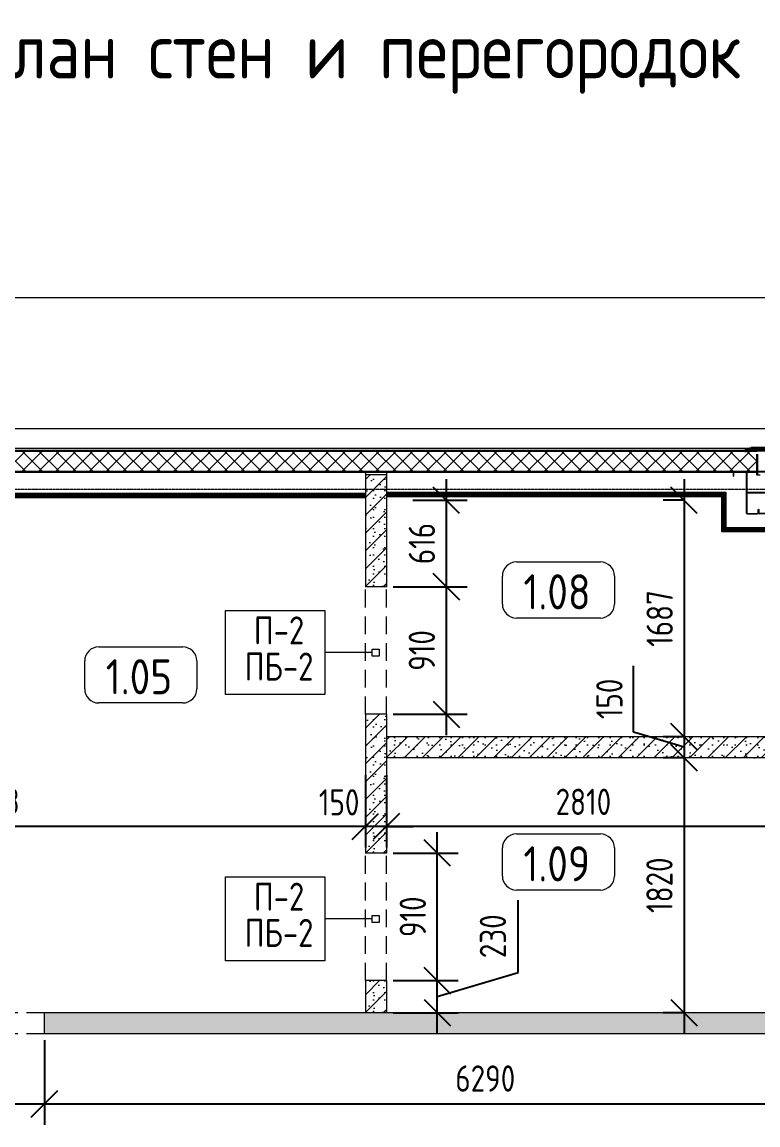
# Model space of a CAD drawing. Header units: millimetres. Extents: x -3689 to 3021565, y -698052 to -604547.
# Drawn here: x 2697842 to 2703092, y -640021 to -632151 of the extents above; entities that cross this region are included whole.
import ezdxf

# ---------------------------------------------------------------- set-up
doc = ezdxf.new("R2010")
doc.units = ezdxf.units.MM
doc.header["$PDMODE"] = 35
for name, pattern in [('_ШПТ__20_т__2_5__Линия сетки', [25, 20, -2.5, 0, -2.5]), ('CENTER', [50.8, 31.75, -6.35, 6.35, -6.35]), ('невидимаяX2', [19.05, 12.7, -6.35])]:
    doc.linetypes.add(name, pattern=pattern)
doc.layers.get('0').update_dxf_attribs({"lineweight": 0})
doc.layers.get('Defpoints').update_dxf_attribs({"color": 4})
for name, color, linetype in [('_1-1_ Внутренние стены', 7, 'Continuous'), ('_4-3_ маркировка на кладочных планах АР', 7, 'Continuous'), ('Новы ГКЛ', 211, 'Continuous')]:
    doc.layers.add(name, color=color, linetype=linetype)
doc.layers.add('Вспомогательные', color=6, linetype='Continuous', plot=False)
for name, color, linetype, lineweight in [('Марки помещений', 7, 'Continuous', 20), ('Обобщенные модели', 7, 'Continuous', 18), ('ОСИ', 251, 'CENTER', 18), ('Перекрытия', 7, 'Continuous', 18), ('Размерные', 45, 'Continuous', 15), ('Размеры', 82, 'Continuous', 9), ('Стены', 7, 'Continuous', 18), ('Стены разрез', 7, 'Continuous', 30), ('Стены штриховка', 7, 'Continuous', 30), ('Типовые аннотации', 7, 'Continuous', 18)]:
    doc.layers.add(name, color=color, linetype=linetype, lineweight=lineweight)
doc.styles.add('GOST Common_1', font='GOST_Common.ttf', dxfattribs={"width": 0.9, "height": 210})
doc.styles.add('ГОСТ 2.304', font='CS_Gost2304.shx')
doc.styles.add('стиль1', font='isocpeur.ttf')
doc.dimstyles.new('СПДС', dxfattribs={"dimscale": 100, "dimtxt": 2.5, "dimasz": 2.5, "dimexe": 2, "dimexo": 0.625, "dimgap": 1, "dimtad": 1, "dimdec": 0, "dimtxsty": 'ГОСТ 2.304', "dimblk": 'OBLIQUE', "dimblk1": 'OBLIQUE', "dimblk2": 'OBLIQUE', "dimcen": 2.5, "dimdle": 2, "dimadec": 0, "dimazin": 2, "dimtfac": 0.75, "dimtdec": 4, "dimtmove": 1, "dimatfit": 3, "dimfxl": 1, "dimtfill": 1, "dimtolj": 1, "dimarcsym": 1})

# ---------------------------------------------------------------- blocks, each defined once
blk = doc.blocks.new('190_ФЭ_Цоколь_Типовой - ФЭ-Ц1_140х80-1287199-_О__L1_0_000_')
at = {"layer": 'Обобщенные модели'}
for p, q in [((11705, 12433.1), (33695, 12433.1)), ((21055, 12294.9), (26945, 12294.9)), ((21069.2, 12280.6), (26930.8, 12280.6)), ((21097.7, 12277.7), (26902.3, 12277.7)), ((26929.1, 12277.7), (27070.9, 12277.7)), ((26932, 12280.6), (27068, 12280.6)), ((21097.9, 12275.1), (26902.1, 12275.1)), ((26912, 12275.1), (27088, 12275.1))]:
    blk.add_line(p, q, dxfattribs=at)
blk = doc.blocks.new('190_ФЭ_Стена_Стык вертикальный - ФЭ-C1_110-V10-_О__L1_0_000_')
at = {"layer": 'Обобщенные модели', "lineweight": 9}
h = blk.add_hatch(dxfattribs=at)
h.set_pattern_fill('FP_7', color=256, style=0, pattern_type=2)
h.set_pattern_definition([(45, (0, 0), (-106.066, 106.066), [])])
h.paths.add_polyline_path([(26912, 12275), (26912, 12276), (26902, 12275)], flags=0)
h.paths.add_polyline_path([(27098, 12275), (27097, 12276), (27088, 12275)], flags=0)
h.paths.add_polyline_path([(27097, 12277), (27098, 12278), (27072, 12278), (27055, 12295), (26945, 12295), (26928, 12278), (26928.4, 12277), (26945.4, 12294), (27054.6, 12294), (27071.6, 12277)], flags=0)
at = {"layer": 'Обобщенные модели', "lineweight": 40}
for p, q in [((26928, 12278), (26902, 12278)), ((26902, 12278), (26902, 12275)), ((26945, 12295), (26928, 12278)), ((26928.4, 12277), (26945.4, 12294)), ((27055, 12295), (26945, 12295)), ((26945.4, 12294), (27054.6, 12294)), ((27054.6, 12294), (27071.6, 12277)), ((27072, 12278), (27055, 12295)), ((27098, 12278), (27072, 12278)), ((27098, 12275), (27098, 12278)), ((26902, 12275), (26912, 12275)), ((26903, 12276), (26903, 12277)), ((26903, 12277), (26928.4, 12277)), ((26912, 12276), (26903, 12276)), ((26912, 12275), (26912, 12276)), ((27071.6, 12277), (27097, 12277)), ((27097, 12276), (27088, 12276)), ((27088, 12276), (27088, 12275)), ((27088, 12275), (27098, 12275)), ((27097, 12277), (27097, 12276))]:
    blk.add_line(p, q, dxfattribs=at)
blk = doc.blocks.new('050_Марка_Помещение_ОдноЗначение - Номер в прямоугольнике-676399-_О__L1_0_000_')
at = {"layer": 'Типовые аннотации', "lineweight": 9}
for p, q in [((-3, 2), (3, 2)), ((-4, -1), (-4, 1)), ((4, 1), (4, -1)), ((3, -2), (-3, -2))]:
    blk.add_line(p, q, dxfattribs=at)
for centre, start, end in [((-3, 1), 90, 180), ((3, 1), 360, 90), ((-3, -1), 180, 270), ((3, -1), 270, 0)]:
    blk.add_arc(centre, 1, start, end, dxfattribs=at)
blk = doc.blocks.new('к3')
at = {"color": 0, "linetype": 'ByBlock', "lineweight": -2, "ltscale": 200}
for p, q in [((4147417.8, 542805.7), (4147417.8, 542828.2)), ((4147420.8, 542805.7), (4147420.8, 542828.2)), ((4147425.8, 542836.2), (4147504.8, 542836.2)), ((4147425.8, 542833.2), (4147504.8, 542833.2)), ((4147509.8, 542828.2), (4147509.8, 542544.2)), ((4147512.8, 542828.2), (4147512.8, 542544.2)), ((4147682.8, 542828.2), (4147682.8, 542544.2)), ((4147685.8, 542828.2), (4147685.8, 542544.2)), ((4147769.8, 542836.2), (4147690.8, 542836.2)), ((4147769.8, 542833.2), (4147690.8, 542833.2)), ((4147774.8, 542805.7), (4147774.8, 542828.2)), ((4147777.8, 542805.7), (4147777.8, 542828.2)), ((4147417.8, 542805.7), (4147420.8, 542805.7)), ((4147777.8, 542805.7), (4147774.8, 542805.7)), ((4147517.8, 542539.2), (4147588.8, 542539.2)), ((4147517.8, 542536.2), (4147588.8, 542536.2)), ((4147593.8, 542544.2), (4147593.8, 542566.7)), ((4147593.8, 542566.7), (4147596.8, 542566.7)), ((4147596.8, 542544.2), (4147596.8, 542566.7)), ((4147598.8, 542544.2), (4147598.8, 542566.7)), ((4147601.8, 542566.7), (4147598.8, 542566.7)), ((4147601.8, 542544.2), (4147601.8, 542566.7)), ((4147677.8, 542539.2), (4147606.8, 542539.2)), ((4147677.8, 542536.2), (4147606.8, 542536.2))]:
    blk.add_line(p, q, dxfattribs=at)
for centre, radius, start, end in [((4147425.8, 542828.2), 8, 90, 180), ((4147425.8, 542828.2), 5, 90, 180), ((4147504.8, 542828.2), 8, 0, 90), ((4147504.8, 542828.2), 5, 0, 90), ((4147690.8, 542828.2), 8, 90, 180), ((4147690.8, 542828.2), 5, 90, 180), ((4147769.8, 542828.2), 8, 0, 90), ((4147769.8, 542828.2), 5, 0, 90), ((4147517.8, 542544.2), 8, 180, 270), ((4147517.8, 542544.2), 5, 180, 270), ((4147588.8, 542544.2), 8, 270, 0), ((4147588.8, 542544.2), 5, 270, 0), ((4147606.8, 542544.2), 8, 180, 270), ((4147606.8, 542544.2), 5, 180, 270), ((4147677.8, 542544.2), 5, 270, 0), ((4147677.8, 542544.2), 8, 270, 0)]:
    blk.add_arc(centre, radius, start, end, dxfattribs=at)
at = {"layer": 'Вспомогательные', "color": 0, "ltscale": 10}
for p, q in [((4147690.3, 542836.2), (4147505.3, 542836.2)), ((4147682.8, 542686.2), (4147512.8, 542686.2))]:
    blk.add_line(p, q, dxfattribs=at)
blk = doc.blocks.new('_Oblique')
at = {"color": 0, "linetype": 'ByBlock', "lineweight": -2}
blk.add_line((-0.5, -0.5), (0.5, 0.5), dxfattribs=at)
blk = doc.blocks.new('*D386')
at = {"layer": 'Defpoints', "color": 0, "ltscale": 75, "transparency": 16777216}
for p in [(2702616.7, -635563.9), (2702565.2, -637250.8), (2702618, -637250.8)]:
    blk.add_point(p, dxfattribs=at)
at = {"layer": 'Размеры', "color": 0, "lineweight": -2, "ltscale": 75, "transparency": 16777216}
for p, q in [((2702565.2, -635413.9), (2702565.2, -637400.8)), ((2702569.9, -635563.9), (2702415.2, -635563.9)), ((2702571.1, -637250.8), (2702415.2, -637250.8))]:
    blk.add_line(p, q, dxfattribs=at)
at = {"layer": 'Размеры', "color": 0, "lineweight": -2, "ltscale": 75, "transparency": 16777216, "xscale": 187.5, "yscale": 187.5, "zscale": 187.5}
for p, rotation in [((2702565.2, -635563.9), 90), ((2702565.2, -637250.8), 270)]:
    blk.add_blockref('_Oblique', p, dxfattribs=dict(at, rotation=rotation))
at = {"layer": 'Размеры', "color": 0, "ltscale": 75, "transparency": 16777216, "insert": (2702391, -636407.4), "char_height": 187.5, "attachment_point": 5, "rotation": 90, "style": 'ГОСТ 2.304', "bg_fill": 3, "box_fill_scale": 1.1, "bg_fill_color": 256, "bg_fill_true_color": 13158600, "bg_fill_transparency": 0}
blk.add_mtext('\\A1;1687', dxfattribs=at)
blk = doc.blocks.new('*D387')
at = {"layer": 'Defpoints', "color": 0, "ltscale": 75, "transparency": 16777216}
for p in [(2702618, -637250.8), (2702565.2, -637400.8), (2702618, -637400.8)]:
    blk.add_point(p, dxfattribs=at)
at = {"layer": 'Размеры', "color": 0, "lineweight": -2, "ltscale": 75, "transparency": 16777216}
for p, q in [((2702205.1, -637217.7), (2702205.1, -636744.3)), ((2702565.2, -637100.8), (2702565.2, -637550.8)), ((2702565.2, -637325.8), (2702205.1, -637217.7)), ((2702571.1, -637250.8), (2702415.2, -637250.8)), ((2702571.1, -637400.8), (2702415.2, -637400.8))]:
    blk.add_line(p, q, dxfattribs=at)
at = {"layer": 'Размеры', "color": 0, "lineweight": -2, "ltscale": 75, "transparency": 16777216, "xscale": 187.5, "yscale": 187.5, "zscale": 187.5}
for p, rotation in [((2702565.2, -637250.8), 90), ((2702565.2, -637400.8), 270)]:
    blk.add_blockref('_Oblique', p, dxfattribs=dict(at, rotation=rotation))
at = {"layer": 'Размеры', "color": 0, "ltscale": 75, "transparency": 16777216, "insert": (2702032.5, -636981), "char_height": 187.5, "attachment_point": 5, "rotation": 90, "style": 'ГОСТ 2.304', "bg_fill": 3, "box_fill_scale": 1.1, "bg_fill_color": 256, "bg_fill_true_color": 13158600, "bg_fill_transparency": 0}
blk.add_mtext('\\A1;150', dxfattribs=at)
blk = doc.blocks.new('*D388')
at = {"layer": 'Defpoints', "color": 0, "ltscale": 75, "transparency": 16777216}
for p in [(2702618, -637400.8), (2702565.2, -639220.6), (2702619.2, -639220.6)]:
    blk.add_point(p, dxfattribs=at)
at = {"layer": 'Размеры', "color": 0, "lineweight": -2, "ltscale": 75, "transparency": 16777216}
for p, q in [((2702565.2, -637250.8), (2702565.2, -639370.6)), ((2702571.1, -637400.8), (2702415.2, -637400.8)), ((2702572.4, -639220.6), (2702415.2, -639220.6))]:
    blk.add_line(p, q, dxfattribs=at)
at = {"layer": 'Размеры', "color": 0, "lineweight": -2, "ltscale": 75, "transparency": 16777216, "xscale": 187.5, "yscale": 187.5, "zscale": 187.5}
for p, rotation in [((2702565.2, -637400.8), 90), ((2702565.2, -639220.6), 270)]:
    blk.add_blockref('_Oblique', p, dxfattribs=dict(at, rotation=rotation))
at = {"layer": 'Размеры', "color": 0, "ltscale": 75, "transparency": 16777216, "insert": (2702389.2, -638310.7), "char_height": 187.5, "attachment_point": 5, "rotation": 90, "style": 'ГОСТ 2.304', "bg_fill": 3, "box_fill_scale": 1.1, "bg_fill_color": 256, "bg_fill_true_color": 13158600, "bg_fill_transparency": 0}
blk.add_mtext('\\A1;1820', dxfattribs=at)
blk = doc.blocks.new('*D389')
at = {"layer": 'Defpoints', "color": 0, "ltscale": 75, "transparency": 16777216}
for p in [(2700583.9, -635563.9), (2700441.8, -636180.4), (2700868.5, -636180.4)]:
    blk.add_point(p, dxfattribs=at)
at = {"layer": 'Размеры', "color": 0, "lineweight": -2, "ltscale": 75, "transparency": 16777216}
for p, q in [((2700868.5, -635413.9), (2700868.5, -636330.4)), ((2700630.8, -635563.9), (2701018.5, -635563.9)), ((2700488.6, -636180.4), (2701018.5, -636180.4))]:
    blk.add_line(p, q, dxfattribs=at)
at = {"layer": 'Размеры', "color": 0, "lineweight": -2, "ltscale": 75, "transparency": 16777216, "xscale": 187.5, "yscale": 187.5, "zscale": 187.5}
for p, rotation in [((2700868.5, -635563.9), 90), ((2700868.5, -636180.4), 270)]:
    blk.add_blockref('_Oblique', p, dxfattribs=dict(at, rotation=rotation))
at = {"layer": 'Размеры', "color": 0, "ltscale": 75, "transparency": 16777216, "insert": (2700694.3, -635872.2), "char_height": 187.5, "attachment_point": 5, "rotation": 90, "style": 'ГОСТ 2.304', "bg_fill": 3, "box_fill_scale": 1.1, "bg_fill_color": 256, "bg_fill_true_color": 13158600, "bg_fill_transparency": 0}
blk.add_mtext('\\A1;616', dxfattribs=at)
blk = doc.blocks.new('*D390')
at = {"layer": 'Defpoints', "color": 0, "ltscale": 75, "transparency": 16777216}
for p in [(2700441.8, -636180.4), (2700441.8, -637090.4), (2700868.5, -637090.4)]:
    blk.add_point(p, dxfattribs=at)
at = {"layer": 'Размеры', "color": 0, "lineweight": -2, "ltscale": 75, "transparency": 16777216}
for p, q in [((2700868.5, -636030.4), (2700868.5, -637240.4)), ((2700488.6, -636180.4), (2701018.5, -636180.4)), ((2700488.6, -637090.4), (2701018.5, -637090.4))]:
    blk.add_line(p, q, dxfattribs=at)
at = {"layer": 'Размеры', "color": 0, "lineweight": -2, "ltscale": 75, "transparency": 16777216, "xscale": 187.5, "yscale": 187.5, "zscale": 187.5}
for p, rotation in [((2700868.5, -636180.4), 90), ((2700868.5, -637090.4), 270)]:
    blk.add_blockref('_Oblique', p, dxfattribs=dict(at, rotation=rotation))
at = {"layer": 'Размеры', "color": 0, "ltscale": 75, "transparency": 16777216, "insert": (2700694.3, -636635.4), "char_height": 187.5, "attachment_point": 5, "rotation": 90, "style": 'ГОСТ 2.304', "bg_fill": 3, "box_fill_scale": 1.1, "bg_fill_color": 256, "bg_fill_true_color": 13158600, "bg_fill_transparency": 0}
blk.add_mtext('\\A1;910', dxfattribs=at)
blk = doc.blocks.new('*D391')
at = {"layer": 'Defpoints', "color": 0, "ltscale": 75, "transparency": 16777216}
for p in [(2700441.8, -638990.8), (2700803.9, -638990.8), (2700441.8, -639220.6)]:
    blk.add_point(p, dxfattribs=at)
at = {"layer": 'Размеры', "color": 0, "lineweight": -2, "ltscale": 75, "transparency": 16777216}
for p, q in [((2701381.1, -638932.5), (2701381.1, -638416.9)), ((2700803.9, -639370.6), (2700803.9, -638840.8)), ((2700803.9, -639105.7), (2701381.1, -638932.5)), ((2700488.6, -638990.8), (2700953.9, -638990.8)), ((2700488.6, -639220.6), (2700953.9, -639220.6))]:
    blk.add_line(p, q, dxfattribs=at)
at = {"layer": 'Размеры', "color": 0, "lineweight": -2, "ltscale": 75, "transparency": 16777216, "xscale": 187.5, "yscale": 187.5, "zscale": 187.5}
for p, rotation in [((2700803.9, -638990.8), 90), ((2700803.9, -639220.6), 270)]:
    blk.add_blockref('_Oblique', p, dxfattribs=dict(at, rotation=rotation))
at = {"layer": 'Размеры', "color": 0, "ltscale": 75, "transparency": 16777216, "insert": (2701201.2, -638674.7), "char_height": 187.5, "attachment_point": 5, "rotation": 90, "style": 'ГОСТ 2.304', "bg_fill": 3, "box_fill_scale": 1.1, "bg_fill_color": 256, "bg_fill_true_color": 13158600, "bg_fill_transparency": 0}
blk.add_mtext('\\A1;230', dxfattribs=at)
blk = doc.blocks.new('*D392')
at = {"layer": 'Defpoints', "color": 0, "ltscale": 75, "transparency": 16777216}
for p in [(2700441.8, -638080.8), (2700803.9, -638080.8), (2700441.8, -638990.8)]:
    blk.add_point(p, dxfattribs=at)
at = {"layer": 'Размеры', "color": 0, "lineweight": -2, "ltscale": 75, "transparency": 16777216}
for p, q in [((2700803.9, -639140.8), (2700803.9, -637930.8)), ((2700488.6, -638080.8), (2700953.9, -638080.8)), ((2700488.6, -638990.8), (2700953.9, -638990.8))]:
    blk.add_line(p, q, dxfattribs=at)
at = {"layer": 'Размеры', "color": 0, "lineweight": -2, "ltscale": 75, "transparency": 16777216, "xscale": 187.5, "yscale": 187.5, "zscale": 187.5}
for p, rotation in [((2700803.9, -638080.8), 90), ((2700803.9, -638990.8), 270)]:
    blk.add_blockref('_Oblique', p, dxfattribs=dict(at, rotation=rotation))
at = {"layer": 'Размеры', "color": 0, "ltscale": 75, "transparency": 16777216, "insert": (2700629.7, -638535.8), "char_height": 187.5, "attachment_point": 5, "rotation": 90, "style": 'ГОСТ 2.304', "bg_fill": 3, "box_fill_scale": 1.1, "bg_fill_color": 256, "bg_fill_true_color": 13158600, "bg_fill_transparency": 0}
blk.add_mtext('\\A1;910', dxfattribs=at)
blk = doc.blocks.new('*D405')
at = {"layer": 'Defpoints', "color": 0, "ltscale": 75, "transparency": 16777216}
for p in [(2700441.8, -637477.7), (2703251.8, -637477.7), (2700441.8, -637891.6)]:
    blk.add_point(p, dxfattribs=at)
at = {"layer": 'Размеры', "color": 0, "lineweight": -2, "ltscale": 75, "transparency": 16777216}
for p, q in [((2700441.8, -637524.6), (2700441.8, -638041.6)), ((2703251.8, -637524.6), (2703251.8, -638041.6)), ((2703401.8, -637891.6), (2700291.8, -637891.6))]:
    blk.add_line(p, q, dxfattribs=at)
at = {"layer": 'Размеры', "color": 0, "lineweight": -2, "ltscale": 75, "transparency": 16777216, "xscale": 187.5, "yscale": 187.5, "zscale": 187.5, "rotation": 180}
blk.add_blockref('_Oblique', (2700441.8, -637891.6), dxfattribs=at)
at = {"layer": 'Размеры', "color": 0, "lineweight": -2, "ltscale": 75, "transparency": 16777216, "xscale": 187.5, "yscale": 187.5, "zscale": 187.5}
blk.add_blockref('_Oblique', (2703251.8, -637891.6), dxfattribs=at)
at = {"layer": 'Размеры', "color": 0, "ltscale": 75, "transparency": 16777216, "insert": (2701846.8, -637715.6), "char_height": 187.5, "attachment_point": 5, "style": 'ГОСТ 2.304', "bg_fill": 3, "box_fill_scale": 1.1, "bg_fill_color": 256, "bg_fill_true_color": 13158600, "bg_fill_transparency": 0}
blk.add_mtext('\\A1;2810', dxfattribs=at)
blk = doc.blocks.new('*D406')
at = {"layer": 'Defpoints', "color": 0, "ltscale": 75, "transparency": 16777216}
for p in [(2700291.8, -637477.7), (2700441.8, -637477.7), (2700291.8, -637891.6)]:
    blk.add_point(p, dxfattribs=at)
at = {"layer": 'Размеры', "color": 0, "lineweight": -2, "ltscale": 75, "transparency": 16777216}
for p, q in [((2700291.8, -637524.6), (2700291.8, -638041.6)), ((2700441.8, -637524.6), (2700441.8, -638041.6)), ((2700291.8, -637891.6), (2700104.3, -637891.6)), ((2700441.8, -637891.6), (2700291.8, -637891.6)), ((2700441.8, -637891.6), (2700629.3, -637891.6))]:
    blk.add_line(p, q, dxfattribs=at)
at = {"layer": 'Размеры', "color": 0, "lineweight": -2, "ltscale": 75, "transparency": 16777216, "xscale": 187.5, "yscale": 187.5, "zscale": 187.5, "rotation": 180}
blk.add_blockref('_Oblique', (2700441.8, -637891.6), dxfattribs=at)
at = {"layer": 'Размеры', "color": 0, "ltscale": 75, "transparency": 16777216, "insert": (2700104.3, -637719), "char_height": 187.5, "attachment_point": 5, "style": 'ГОСТ 2.304', "bg_fill": 3, "box_fill_scale": 1.1, "bg_fill_color": 256, "bg_fill_true_color": 13158600, "bg_fill_transparency": 0}
blk.add_mtext('\\A1;150', dxfattribs=at)
at = {"layer": 'Размеры', "color": 0, "lineweight": -2, "ltscale": 75, "transparency": 16777216, "xscale": 187.5, "yscale": 187.5, "zscale": 187.5}
blk.add_blockref('_Oblique', (2700291.8, -637891.6), dxfattribs=at)
blk = doc.blocks.new('*D407')
at = {"layer": 'Defpoints', "color": 0, "ltscale": 75, "transparency": 16777216}
for p in [(2691204.1, -637477.7), (2700291.8, -637477.7), (2691204.1, -637891.6)]:
    blk.add_point(p, dxfattribs=at)
at = {"layer": 'Размеры', "color": 0, "lineweight": -2, "ltscale": 75, "transparency": 16777216}
for p, q in [((2691204.1, -637524.6), (2691204.1, -638041.6)), ((2700291.8, -637524.6), (2700291.8, -638041.6)), ((2700441.8, -637891.6), (2691054.1, -637891.6))]:
    blk.add_line(p, q, dxfattribs=at)
at = {"layer": 'Размеры', "color": 0, "lineweight": -2, "ltscale": 75, "transparency": 16777216, "xscale": 187.5, "yscale": 187.5, "zscale": 187.5, "rotation": 180}
blk.add_blockref('_Oblique', (2691204.1, -637891.6), dxfattribs=at)
at = {"layer": 'Размеры', "color": 0, "lineweight": -2, "ltscale": 75, "transparency": 16777216, "xscale": 187.5, "yscale": 187.5, "zscale": 187.5}
blk.add_blockref('_Oblique', (2700291.8, -637891.6), dxfattribs=at)
at = {"layer": 'Размеры', "color": 0, "ltscale": 75, "transparency": 16777216, "insert": (2695747.9, -637717.4), "char_height": 187.5, "attachment_point": 5, "style": 'ГОСТ 2.304', "bg_fill": 3, "box_fill_scale": 1.1, "bg_fill_color": 256, "bg_fill_true_color": 13158600, "bg_fill_transparency": 0}
blk.add_mtext('\\A1;9088', dxfattribs=at)
blk = doc.blocks.new('*D415')
at = {"layer": 'Defpoints', "color": 0, "ltscale": 75, "transparency": 16777216}
for p in [(2696991.8, -639370.6), (2698001.8, -639370.6), (2698001.8, -639871.2)]:
    blk.add_point(p, dxfattribs=at)
at = {"layer": 'Размеры', "color": 0, "lineweight": -2, "ltscale": 75, "transparency": 16777216}
for p, q in [((2696991.8, -639417.4), (2696991.8, -640021.2)), ((2698001.8, -639417.4), (2698001.8, -640021.2)), ((2696841.8, -639871.2), (2698151.8, -639871.2))]:
    blk.add_line(p, q, dxfattribs=at)
at = {"layer": 'Размеры', "color": 0, "lineweight": -2, "ltscale": 75, "transparency": 16777216, "xscale": 187.5, "yscale": 187.5, "zscale": 187.5, "rotation": 180}
blk.add_blockref('_Oblique', (2696991.8, -639871.2), dxfattribs=at)
at = {"layer": 'Размеры', "color": 0, "lineweight": -2, "ltscale": 75, "transparency": 16777216, "xscale": 187.5, "yscale": 187.5, "zscale": 187.5}
blk.add_blockref('_Oblique', (2698001.8, -639871.2), dxfattribs=at)
at = {"layer": 'Размеры', "color": 0, "ltscale": 75, "transparency": 16777216, "insert": (2697496.8, -639702.5), "char_height": 187.5, "attachment_point": 5, "style": 'ГОСТ 2.304', "bg_fill": 3, "box_fill_scale": 1.1, "bg_fill_color": 256, "bg_fill_true_color": 13158600, "bg_fill_transparency": 0}
blk.add_mtext('\\A1;1010', dxfattribs=at)
blk = doc.blocks.new('*D416')
at = {"layer": 'Defpoints', "color": 0, "ltscale": 75, "transparency": 16777216}
for p in [(2698001.8, -639370.6), (2704291.8, -639370.6), (2704291.8, -639871.2)]:
    blk.add_point(p, dxfattribs=at)
at = {"layer": 'Размеры', "color": 0, "lineweight": -2, "ltscale": 75, "transparency": 16777216}
for p, q in [((2698001.8, -639417.4), (2698001.8, -640021.2)), ((2704291.8, -639417.4), (2704291.8, -640021.2)), ((2697851.8, -639871.2), (2704441.8, -639871.2))]:
    blk.add_line(p, q, dxfattribs=at)
at = {"layer": 'Размеры', "color": 0, "lineweight": -2, "ltscale": 75, "transparency": 16777216, "xscale": 187.5, "yscale": 187.5, "zscale": 187.5, "rotation": 180}
blk.add_blockref('_Oblique', (2698001.8, -639871.2), dxfattribs=at)
at = {"layer": 'Размеры', "color": 0, "lineweight": -2, "ltscale": 75, "transparency": 16777216, "xscale": 187.5, "yscale": 187.5, "zscale": 187.5}
blk.add_blockref('_Oblique', (2704291.8, -639871.2), dxfattribs=at)
at = {"layer": 'Размеры', "color": 0, "ltscale": 75, "transparency": 16777216, "insert": (2701146.8, -639689.8), "char_height": 187.5, "attachment_point": 5, "style": 'ГОСТ 2.304', "bg_fill": 3, "box_fill_scale": 1.1, "bg_fill_color": 256, "bg_fill_true_color": 13158600, "bg_fill_transparency": 0}
blk.add_mtext('\\A1;6290', dxfattribs=at)
blk = doc.blocks.new('*D505')
at = {"color": 0, "lineweight": -2, "ltscale": 75, "transparency": 16777216}
for p, q in [((2697164.2, -636904.8), (2697164.2, -637472.5)), ((2697382.2, -636904.8), (2697382.2, -637472.5)), ((2697014.2, -637322.5), (2697532.2, -637322.5)), ((2697273.2, -637322.5), (2697442.9, -637888)), ((2697442.9, -637888), (2697916.3, -637888))]:
    blk.add_line(p, q, dxfattribs=at)
at = {"layer": 'Defpoints', "color": 0, "ltscale": 75, "transparency": 16777216}
for p in [(2697164.2, -636857.9), (2697382.2, -636857.9), (2697382.2, -637322.5)]:
    blk.add_point(p, dxfattribs=at)
at = {"color": 0, "lineweight": -2, "ltscale": 75, "transparency": 16777216, "xscale": 187.5, "yscale": 187.5, "zscale": 187.5, "rotation": 180}
blk.add_blockref('_Oblique', (2697164.2, -637322.5), dxfattribs=at)
at = {"color": 0, "lineweight": -2, "ltscale": 75, "transparency": 16777216, "xscale": 187.5, "yscale": 187.5, "zscale": 187.5}
blk.add_blockref('_Oblique', (2697382.2, -637322.5), dxfattribs=at)
at = {"color": 0, "ltscale": 75, "transparency": 16777216, "insert": (2697679.6, -637712), "char_height": 187.5, "attachment_point": 5, "style": 'ГОСТ 2.304', "bg_fill": 3, "box_fill_scale": 1.1, "bg_fill_color": 256, "bg_fill_true_color": 13158600, "bg_fill_transparency": 0}
blk.add_mtext('\\A1;218', dxfattribs=at)

msp = doc.modelspace()

# ---------------------------------------------------------------- hatches: boundary and pattern name
at = {"layer": 'Стены штриховка', "lineweight": 9}
h = msp.add_hatch(dxfattribs=at)
h.set_pattern_fill('FP_4', color=256, style=0, pattern_type=2)
h.set_pattern_definition([(45, (2676096.76, -647485.56), (-106.066, 106.066), [])])
h.paths.add_polyline_path([(2703086.7647, -635212.5597), (2703086.7647, -635210.5597), (2697106.7647, -635210.5597), (2697106.7647, -635212.5597), (2702952.2023, -635212.5597)], flags=0)
h = msp.add_hatch(dxfattribs=at)
h.set_pattern_fill('FP_5', color=256, style=0, pattern_type=2)
h.set_pattern_definition([(45, (2676096.765, -647485.56), (-60.10408, 60.10408), []), (135, (2676096.765, -647485.56), (-60.10408, -60.10408), [])])
h.paths.add_polyline_path([(2703086.7647, -635358.5597), (2703086.7647, -635212.5597), (2697106.7647, -635212.5597), (2697106.7647, -635358.5597), (2702952.2023, -635358.5597)], flags=0)

# ---------------------------------------------------------------- linework, layer by layer
for p, q in [((2700291.7647, -635360.5597), (2700291.7647, -636183.4151)), ((2700441.7647, -635360.5597), (2700441.7647, -636183.4151)), ((2700291.7647, -635380.5597), (2700441.7647, -635380.5597)), ((2700291.7647, -635380.5597), (2700441.7647, -635380.5597)), ((2700441.7647, -636180.4151), (2700291.7647, -636180.4151)), ((2700441.7647, -637090.4151), (2700291.7647, -637090.4151)), ((2700291.7647, -637093.4151), (2700291.7647, -638082.792)), ((2700441.7647, -637093.4151), (2700441.7647, -638082.792)), ((2700441.7647, -638080.792), (2700291.7647, -638080.792)), ((2700441.7647, -638990.792), (2700291.7647, -638990.792)), ((2700291.7647, -638990.792), (2700291.7647, -639220.5597)), ((2700441.7647, -638990.792), (2700441.7647, -639220.5597)), ((2698001.7647, -639370.5597), (2698001.7647, -639220.5597))]:
    msp.add_line(p, q)
at = {"layer": '_4-3_ маркировка на кладочных планах АР', "color": 94, "linetype": 'Continuous', "lineweight": 0}
for p, q in [((2699293.5978, -636350.2998), (2700002.9573, -636350.2998)), ((2699293.5978, -636950.2998), (2699293.5978, -636350.2998)), ((2700002.9573, -636350.2998), (2700002.9573, -636950.2998)), ((2700339.7523, -636650.2998), (2700002.9573, -636650.2998)), ((2700339.7523, -636625.2998), (2700389.7523, -636625.2998)), ((2700339.7523, -636675.2998), (2700339.7523, -636625.2998)), ((2700389.7523, -636675.2998), (2700339.7523, -636675.2998)), ((2700389.7523, -636625.2998), (2700389.7523, -636675.2998)), ((2700002.9573, -636950.2998), (2699293.5978, -636950.2998)), ((2699293.5978, -638250.6767), (2700002.9573, -638250.6767)), ((2699293.5978, -638850.6767), (2699293.5978, -638250.6767)), ((2700002.9573, -638250.6767), (2700002.9573, -638850.6767)), ((2700339.7523, -638550.6767), (2700002.9573, -638550.6767)), ((2700339.7523, -638525.6767), (2700389.7523, -638525.6767)), ((2700339.7523, -638575.6767), (2700339.7523, -638525.6767)), ((2700389.7523, -638575.6767), (2700339.7523, -638575.6767)), ((2700389.7523, -638525.6767), (2700389.7523, -638575.6767)), ((2700002.9573, -638850.6767), (2699293.5978, -638850.6767))]:
    msp.add_line(p, q, dxfattribs=at)
at = {"layer": 'Новы ГКЛ'}
for p, q in [((2697357.1923, -635516.1395), (2700291.9354, -635516.1395)), ((2697369.6923, -635528.6395), (2700291.9354, -635528.6395)), ((2697382.1923, -635541.1395), (2700291.9354, -635541.1395))]:
    msp.add_line(p, q, dxfattribs=at)
at = {"layer": 'ОСИ', "linetype": '_ШПТ__20_т__2_5__Линия сетки'}
msp.add_line((2671454.2388, -635483.2238), (2722843.4447, -635483.2238), dxfattribs=at)
at = {"layer": 'Перекрытия'}
for p, q in [((2688366.7647, -634117.5597), (2709226.7647, -634117.5597)), ((2703106.7647, -635385.5597), (2703086.7647, -635385.5597)), ((2702171.094, -639370.3271), (2701261.094, -639370.3271))]:
    msp.add_line(p, q, dxfattribs=at)
at = {"layer": 'Перекрытия', "linetype": 'невидимаяX2'}
msp.add_line((2702171.2647, -639370.5597), (2701261.2647, -639370.5597), dxfattribs=at)
at = {"layer": 'Стены', "linetype": 'невидимаяX2', "ltscale": 10}
for p, q in [((2700291.7647, -637090.4151), (2700291.7647, -636180.4151)), ((2700441.7647, -637090.4151), (2700441.7647, -636180.4151)), ((2700291.7647, -638990.792), (2700291.7647, -638080.792)), ((2700441.7647, -638990.792), (2700441.7647, -638080.792)), ((2698001.7647, -639220.5597), (2696991.7647, -639220.5597)), ((2698001.7647, -639370.5597), (2696991.7647, -639370.5597))]:
    msp.add_line(p, q, dxfattribs=at)
at = {"layer": 'Стены', "lineweight": 18}
for p, q in [((2703251.7647, -637250.788), (2700441.7647, -637250.788)), ((2703251.7647, -637400.788), (2700441.7647, -637400.788)), ((2704291.7647, -639220.5597), (2698001.7647, -639220.5597)), ((2701261.2647, -639370.5597), (2698001.7647, -639370.5597)), ((2701281.2647, -639370.5597), (2698021.7647, -639370.5597)), ((2703246.594, -639370.3271), (2701261.094, -639370.3271)), ((2703246.7647, -639370.5597), (2702171.2647, -639370.5597))]:
    msp.add_line(p, q, dxfattribs=at)
at = {"layer": 'Стены разрез'}
for p, q in [((2703086.7647, -635210.5597), (2697106.7647, -635210.5597)), ((2703086.7647, -635385.5597), (2703086.7647, -635235.5597)), ((2697106.7647, -635360.5597), (2703086.7647, -635360.5597))]:
    msp.add_line(p, q, dxfattribs=at)
at = {"layer": 'Стены штриховка', "lineweight": 9}
for p, q in [((2703086.7647, -635212.5597), (2697106.7647, -635212.5597)), ((2703086.7647, -635358.5597), (2697106.7647, -635358.5597))]:
    msp.add_line(p, q, dxfattribs=at)

# ---------------------------------------------------------------- block references
at = {"layer": 'Марки помещений', "xscale": 99.99999999999993, "yscale": 99.99999999999993, "zscale": 99.99999999999993}
for p in [(2701668.4463, -636204.0348), (2698689.03, -636809.9186), (2701668.4463, -638144.9151)]:
    msp.add_blockref('050_Марка_Помещение_ОдноЗначение - Номер в прямоугольнике-676399-_О__L1_0_000_', p, dxfattribs=at)
at = {"layer": 'Обобщенные модели'}
for name in ['190_ФЭ_Цоколь_Типовой - ФЭ-Ц1_140х80-1287199-_О__L1_0_000_', '190_ФЭ_Стена_Стык вертикальный - ФЭ-C1_110-V10-_О__L1_0_000_']:
    msp.add_blockref(name, (2676096.7647, -647485.5597), dxfattribs=at)
at = {"layer": 'Размерные', "color": 0}
msp.add_blockref('к3', (-1444501.0139, -1178196.7891), dxfattribs=at)

# ---------------------------------------------------------------- texts
at = {"layer": '_4-3_ маркировка на кладочных планах АР', "lineweight": 5, "char_height": 200, "attachment_point": 2, "style": 'стиль1'}
for s, insert in [('\\A1;\\pxqc,t0,20;{\\W0.8;П-2 \\H0.66x;\\S^  ;\\S^  ;}', (2699793.5978, -636392.2298)), ('\\A1;\\pxqc,t0,20;{\\W0.8;ПБ-2 \\H0.66x;\\S^  ;\\S^  ;}', (2699793.5978, -636650.2998)), ('\\A1;\\pxqc,t0,20;{\\W0.8;П-2 \\H0.66x;\\S^  ;\\S^  ;}', (2699793.5978, -638292.6067)), ('\\A1;\\pxqc,t0,20;{\\W0.8;ПБ-2 \\H0.66x;\\S^  ;\\S^  ;}', (2699793.5978, -638550.6767))]:
    msp.add_mtext(s, dxfattribs=dict(at, insert=insert))
at = {"layer": 'Марки помещений', "lineweight": 9, "attachment_point": 1, "style": 'GOST Common_1'}
for s, insert, char_height, width in [('Кладочный план стен и перегородок на отм. 0.000', (2694874.3812, -632153.6444), 400, 14435.907651), ('1.08', (2701418.5483, -636091.9224), 250, 606.07575), ('1.05', (2698439.132, -636697.8062), 250, 606.07575), ('1.09', (2701418.5483, -638032.8027), 250, 606.07575)]:
    msp.add_mtext(s, dxfattribs=dict(at, insert=insert, char_height=char_height, width=width))

# ---------------------------------------------------------------- next in the draw order: dimensions: what is measured, and where the dimension line sits
at = {"layer": 'Размеры', "ltscale": 75}
for base, p1, p2, picture, middle in [((2700868.4642, -636180.4151), (2700583.8836, -635563.9284), (2700441.7647, -636180.4151), '*D389', (2700694.2885, -635872.1717)), ((2702565.2206, -637250.788), (2702616.7384, -635563.9284), (2702617.9884, -637250.788), '*D386', (2702391.0449, -636407.3582)), ((2700803.9165, -638990.792), (2700441.7647, -639220.5597), (2700441.7647, -638990.792), '*D391', (2701201.2068, -638857.5202))]:
    dim = msp.add_linear_dim(base=base, p1=p1, p2=p2, angle=90, dimstyle='СПДС', override={"dimscale": 75}, dxfattribs=at)
    dim.commit()
    dim.dimension.update_dxf_attribs({"geometry": picture, "text_midpoint": middle})
dim = msp.add_linear_dim(base=(2698001.7647, -639871.2336), p1=(2696991.7647, -639370.5597), p2=(2698001.7647, -639370.5597), dimstyle='СПДС', override={"dimscale": 75}, dxfattribs=at)
dim.commit()
dim.dimension.update_dxf_attribs({"geometry": '*D415', "text_midpoint": (2697496.7647, -639702.4836)})

# ---------------------------------------------------------------- next in the draw order: linework, layer by layer
at = {"layer": 'Новы ГКЛ'}
for points in [[(2703251.9354, -635762.4596), (2702862.2187, -635762.4596), (2702862.2187, -635511.5925), (2700441.9354, -635511.5925)], [(2703251.9354, -635774.9596), (2702849.7187, -635774.9596), (2702849.7187, -635524.0925), (2700441.9354, -635524.0925)], [(2703251.9354, -635787.4596), (2702837.2187, -635787.4596), (2702837.2187, -635536.5925), (2700441.9354, -635536.5925)]]:
    msp.add_lwpolyline(points, dxfattribs=at)

# ---------------------------------------------------------------- next in the draw order: dimensions: what is measured, and where the dimension line sits
at = {"layer": 'Размеры', "ltscale": 75}
for base, p1, p2, picture, middle in [((2700868.4642, -637090.4151), (2700441.7647, -636180.4151), (2700441.7647, -637090.4151), '*D390', (2700694.2885, -636635.4151)), ((2702565.2206, -637400.788), (2702617.9884, -637250.788), (2702617.9884, -637400.788), '*D387', (2702032.4541, -637142.748)), ((2700803.9165, -638080.792), (2700441.7647, -638990.792), (2700441.7647, -638080.792), '*D392', (2700629.7408, -638535.792))]:
    dim = msp.add_linear_dim(base=base, p1=p1, p2=p2, angle=90, dimstyle='СПДС', override={"dimscale": 75}, dxfattribs=at)
    dim.commit()
    dim.dimension.update_dxf_attribs({"geometry": picture, "text_midpoint": middle})

# ---------------------------------------------------------------- next in the draw order: hatches: boundary and pattern name
at = {"layer": '_1-1_ Внутренние стены', "linetype": 'Continuous', "lineweight": 0, "true_color": 0x000000}
h = msp.add_hatch(dxfattribs=at)
h.set_pattern_fill('ГАЗОБЕТОН_0004', color=18, style=0, pattern_type=2)
h.set_pattern_definition([(45, (2743423.48, -643577.58), (-63.63961, 63.63961), []), (90, (2743359.84, -643513.94), (-81, 0), [0, -54, 0, -81]), (155, (2743423.48, -643450.3), (34.23208, 73.41093), [0, -39.6, 0, -68.4])])
h.paths.add_polyline_path([(2700291.7647, -636180.4151), (2700291.7647, -635380.5597), (2700441.7647, -635380.5597), (2700441.7647, -636180.4151)])
h = msp.add_hatch(dxfattribs=at)
h.set_pattern_fill('ГАЗОБЕТОН_0004', color=18, style=0, pattern_type=2)
h.set_pattern_definition([(45, (2743423.48, -646617.73), (-63.63961, 63.63961), []), (90, (2743359.84, -646554.09), (-81, 0), [0, -54, 0, -81]), (155, (2743423.48, -646490.45), (34.23208, 73.41093), [0, -39.6, 0, -68.4])])
h.paths.add_polyline_path([(2700291.7647, -639220.5597), (2700291.7647, -638990.792), (2700441.7647, -638990.792), (2700441.7647, -639220.5597)])

# ---------------------------------------------------------------- next in the draw order: dimensions: what is measured, and where the dimension line sits
at = {"layer": 'Размеры', "ltscale": 75}
dim = msp.add_linear_dim(base=(2702565.2206, -639220.5597), p1=(2702617.9884, -637400.788), p2=(2702619.2384, -639220.5597), angle=90, dimstyle='СПДС', override={"dimscale": 75}, dxfattribs=at)
dim.commit()
dim.dimension.update_dxf_attribs({"geometry": '*D388', "text_midpoint": (2702389.2087, -638310.6738)})

# ---------------------------------------------------------------- next in the draw order: hatches: boundary and pattern name
at = {"layer": '_1-1_ Внутренние стены', "linetype": 'Continuous', "lineweight": 0, "true_color": 0x000000}
h = msp.add_hatch(dxfattribs=at)
h.set_pattern_fill('ГАЗОБЕТОН_0004', color=18, style=0, pattern_type=2)
h.set_pattern_definition([(45, (2743573.48, -644797.96), (-63.63961, 63.63961), []), (90, (2743509.84, -644734.32), (-81, 0), [0, -54, 0, -81]), (155, (2743573.48, -644670.68), (34.23208, 73.41093), [0, -39.6, 0, -68.4])])
h.paths.add_polyline_path([(2700441.7647, -637400.788), (2700441.7647, -637250.788), (2703251.7647, -637250.788), (2703251.7647, -637400.788)])

# ---------------------------------------------------------------- next in the draw order: dimensions: what is measured, and where the dimension line sits
at = {"layer": 'Размеры', "ltscale": 75}
for base, p1, p2, picture, middle in [((2700441.7647, -637891.592), (2703251.7647, -637477.7327), (2700441.7647, -637477.7327), '*D405', (2701846.7647, -637715.5801)), ((2704291.7647, -639871.2336), (2698001.7647, -639370.5597), (2704291.7647, -639370.5597), '*D416', (2701146.7647, -639689.796))]:
    dim = msp.add_linear_dim(base=base, p1=p1, p2=p2, dimstyle='СПДС', override={"dimscale": 75}, dxfattribs=at)
    dim.commit()
    dim.dimension.update_dxf_attribs({"geometry": picture, "text_midpoint": middle})

# ---------------------------------------------------------------- next in the draw order: hatches: boundary and pattern name
at = {"layer": '_1-1_ Внутренние стены', "linetype": 'Continuous', "lineweight": 0, "true_color": 0x000000}
h = msp.add_hatch(dxfattribs=at)
h.set_pattern_fill('ГАЗОБЕТОН_0004', color=18, style=0, pattern_type=2)
h.set_pattern_definition([(45, (2741133.48, -649895.73), (-63.63961, 63.63961), []), (90, (2741069.84, -649832.09), (-81, 0), [0, -54, 0, -81]), (155, (2741133.48, -649768.45), (34.23208, 73.41093), [0, -39.6, 0, -68.4])])
h.paths.add_polyline_path([(2698001.7647, -639220.5597), (2698001.7647, -639370.5597), (2704291.7647, -639370.5597), (2704291.7647, -639220.5597)])

# ---------------------------------------------------------------- next in the draw order: dimensions: what is measured, and where the dimension line sits
at = {"layer": 'Размеры', "ltscale": 75}
dim = msp.add_linear_dim(base=(2700291.7647, -637891.592), p1=(2700441.7647, -637477.7327), p2=(2700291.7647, -637477.7327), dimstyle='СПДС', override={"dimscale": 75}, dxfattribs=at)
dim.commit()
dim.dimension.update_dxf_attribs({"geometry": '*D406', "text_midpoint": (2700104.2647, -637891.592), "dimtype": 160})

# ---------------------------------------------------------------- next in the draw order: dimensions: what is measured, and where the dimension line sits
dim = msp.add_linear_dim(base=(2691204.1288, -637891.592), p1=(2700291.7647, -637477.7327), p2=(2691204.1288, -637477.7327), dimstyle='СПДС', override={"dimscale": 75}, dxfattribs=at)
dim.commit()
dim.dimension.update_dxf_attribs({"geometry": '*D407', "text_midpoint": (2695747.9468, -637717.4163)})

# ---------------------------------------------------------------- next in the draw order: hatches: boundary and pattern name
at = {"layer": '_1-1_ Внутренние стены', "linetype": 'Continuous', "lineweight": 0, "true_color": 0x000000}
h = msp.add_hatch(dxfattribs=at)
h.set_pattern_fill('ГАЗОБЕТОН_0004', color=18, style=0, pattern_type=2)
h.set_pattern_definition([(45, (2743423.48, -645479.96), (-63.63961, 63.63961), []), (90, (2743359.84, -645416.32), (-81, 0), [0, -54, 0, -81]), (155, (2743423.48, -645352.68), (34.23208, 73.41093), [0, -39.6, 0, -68.4])])
h.paths.add_polyline_path([(2700291.7647, -638082.792), (2700291.7647, -637090.4151), (2700441.7647, -637090.4151), (2700441.7647, -638082.792)])

# ---------------------------------------------------------------- next in the draw order: dimensions: what is measured, and where the dimension line sits
at = {"ltscale": 75}
dim = msp.add_linear_dim(base=(2697382.1923, -637322.4844), p1=(2697164.1923, -636857.9114), p2=(2697382.1923, -636857.9114), dimstyle='СПДС', override={"dimscale": 75}, dxfattribs=at)
dim.commit()
dim.dimension.update_dxf_attribs({"geometry": '*D505', "text_midpoint": (2697517.853, -637712.0083)})

doc.saveas('drawing.dxf')
